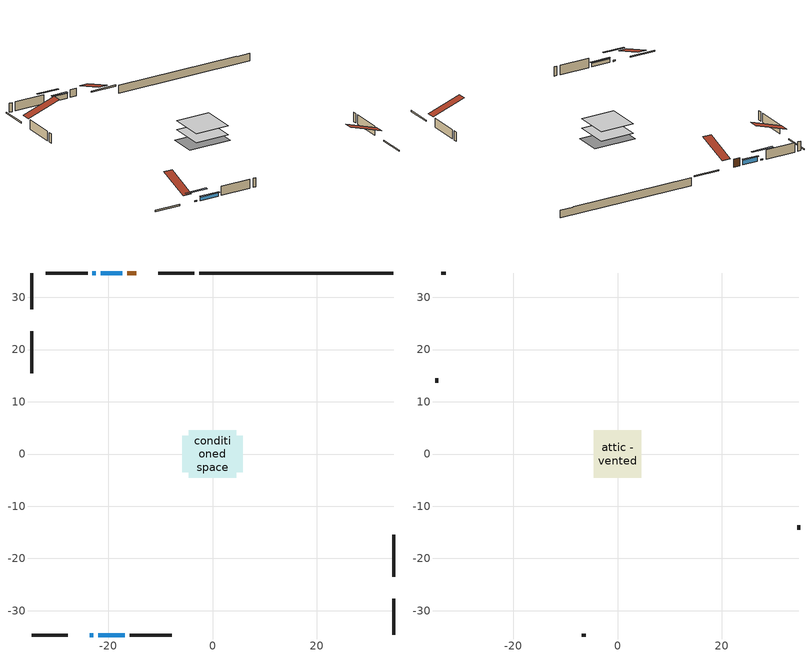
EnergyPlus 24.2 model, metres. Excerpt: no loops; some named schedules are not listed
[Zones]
conditioned space
 floor adiabatic (AdiabaticFloorConstruction): -4.57,-4.57 -4.57,4.57 4.57,4.57 4.57,-4.57 z0.91
 floor foundation (Slab1 construction): -5.79,-3.5 -5.79,3.5 5.79,3.5 5.79,-3.5 z-1.22
 wall outside (RimJoist1 construction): -3.46,34.66 -10.43,34.66 / -34.66,-34.66 -27.69,-34.66 / -34.66,34.66 -34.66,27.69 / 34.66,-34.66 34.66,-27.69 z0.91:1.21
 wall outside (AdiabaticWallConstruction 1): -14.63,34.66 -16.37,34.66 z0.91:2.94
 wall outside (AdiabaticWallConstruction): -17.3,34.66 -21.39,34.66 z0.91:2.16; -23.48,-34.66 -22.81,-34.66 / -22.31,34.66 -22.98,34.66 z0.91:1.21; -21.89,-34.66 -16.78,-34.66 z0.91:1.84
 wall outside (Wall1 construction): -23.91,34.66 -31.96,34.66 / -15.85,-34.66 -7.8,-34.66 / -34.66,23.48 -34.66,15.42 / 34.66,-23.48 34.66,-15.42 z0.91:3.35
 wall foundation (FoundationWall1 construction): -2.53,34.66,-1.22 -2.53,34.66,0.91 30.94,34.66,0.91 30.94,34.66,0.8 34.66,34.66,0.8 34.66,34.66,-1.22
 window (WindowConstruction): -17.3,34.66 -21.38,34.66 z0.91:2.16
 window (WindowConstruction 3): -23.48,-34.66 -22.82,-34.66 z0.91:1.21
 window (WindowConstruction 1): -21.89,-34.66 -16.78,-34.66 z0.91:1.84
 window (WindowConstruction 2): -22.31,34.66 -22.98,34.66 z0.91:1.21
 door (Door): -14.63,34.66 -16.37,34.66 z0.91:2.94
 ceiling adiabatic (AdiabaticFloorConstruction): 4.57,-4.57 4.57,4.57 -4.57,4.57 -4.57,-4.57 z0.91
attic - vented
 floor to conditioned space (Floor1 construction Reversed): -4.57,-4.57 -4.57,4.57 4.57,4.57 4.57,-4.57 z3.35
 wall outside (Wall2 construction): -32.89,34.66 -33.73,34.66 / -6.87,-34.66 -6.03,-34.66 / -34.66,14.5 -34.66,13.66 / 34.66,-14.5 34.66,-13.66 z0.91:3.35
 roof outside (Roof1 construction): -13.7,34.66,3.35 -13.7,25.76,6.31 -11.36,25.76,6.31 -11.36,34.66,3.35; -24.41,-34.66,3.35 -24.41,-25.76,6.31 -26.76,-25.76,6.31 -26.76,-34.66,3.35; -34.66,24.41,3.35 -25.76,24.41,6.31 -25.76,26.76,6.31 -34.66,26.76,3.35; 34.66,-24.41,3.35 25.76,-24.41,6.31 25.76,-26.76,6.31 34.66,-26.76,3.35
shading: -21.59,34.66 -17.1,34.66 -17.1,35.07 -21.59,35.07 z2.36; -20.18,-34.66 -26.12,-34.66 -26.12,-35.07 -20.18,-35.07 z3.85; -16.58,-34.66 -22.09,-34.66 -22.09,-35.07 -16.58,-35.07 z2.04; -25.62,34.66 -19.67,34.66 -19.67,35.07 -25.62,35.07 z3.85
[Building]
Building 1: Terrain=Suburbs
[Site:Location]
Toronto City Centre_ON: Latitude {deg}=43.63; Longitude {deg}=-79.39; Time Zone {hr}=-5; Elevation {m}=77; Keep Site Location Information=Yes
[Site:GroundTemperature:Shallow]
5.01852, 3.26908, 3.12898, 3.95918, 7.29196, 10.6092, 13.4851, 15.3069, 15.4617, 13.9799, 11.1774, 7.9619
[Site:WaterMainsTemperature]
Calculation Method=Schedule; Temperature Schedule=mains temperature schedule
[Material] Roughness=Rough; Thermal Absorptance=0.9
Name | Thickness {m} | Conductivity {W/m-K} | Density {kg/m3} | Specific Heat {J/kg-K} | Solar Absorptance | Visible Absorptance
asphalt or fiberglass shingles | 0.00635 | 0.162714 | 1121.4 | 1465.45 | 0.4 | 0.4
ceiling loosefill ins | 0.169333 | 0.0480833 | 16.02 | 1046.75 | 0.7 | 0.7
ceiling stud and cavity | 0.1397 | 0.826401 | 65.682 | 1177.47 | 0.7 | 0.7
concrete 4.0 in. | 0.1016 | 1.803125 | 2242.8 | 837.4 | 0.7 | 0.7
concrete 8.0 in. | 0.2032 | 1.803125 | 2242.8 | 837.4 | 0.7 | 0.7
door material | 0.04445 | 0.188738 | 512.64 | 1214.23 | 0.7 | 0.7
exterior vertical ins | 0.0369022 | 0.029427 | 32.04 | 1214.23 | 0.7 | 0.7
floor covering | 0.0127 | 0.0433444 | 54.468 | 1339.84 | 0.6 | 0.6
floor rigid ins; wall rigid ins | 0.512978 | 0.029427 | 32.04 | 1214.23 | 0.7 | 0.7
floor stud and cavity | 0.1397 | 1.75129 | 37.0049 | 1207.88 | 0.7 | 0.7
furniture material conditioned space 1 | 0.1524 | 0.115458 | 640.8 | 1214.23 | 0.6 | 0.6
gypsum board | 0.0127 | 0.160291 | 801 | 837.4 | 0.6 | 0.6
gypsum board 1 | 0.0127 | 0.160291 | 801 | 837.4 | 0.7 | 0.7
osb sheathing 0.5 in. | 0.0127 | 0.115458 | 512.64 | 1214.23 | 0.7 | 0.7
osb sheathing 0.75 in. | 0.01905 | 0.115458 | 512.64 | 1214.23 | 0.7 | 0.7
osb sheathing 2.0 in. | 0.0508 | 0.115458 | 512.64 | 1214.23 | 0.7 | 0.7
rim joist stud and cavity | 0.0508 | 0.0410046 | 125.044 | 1163.47 | 0.6 | 0.6
wall stud and cavity | 0.1397 | 0.268041 | 139.0536 | 1170.24 | 0.7 | 0.7
wall stud and cavity 1 | 0.0889 | 6.9971 | 50.32683 | 1063.81 | 0.6 | 0.6
wall stud and cavity 2 | 0.0889 | 0.380278 | 52.3479 | 1209.89 | 0.7 | 0.7
wall stud and cavity 3 | 0.0889 | 0.391764 | 83.0341 | 1211.67 | 0.7 | 0.7
wood siding | 0.0254 | 0.102417 | 544.68 | 1172.36 | 0.4 | 0.4
wood siding 1 | 0.00254 | 0.102417 | 544.68 | 1172.36 | 0.4 | 0.4
wood siding 2; wood siding 3; wood siding 4 | 0.0254 | 0.102417 | 544.68 | 1172.36 | 0.7 | 0.7
[WindowMaterial:SimpleGlazingSystem]
Name | U-Factor {W/m2-K} | Solar Heat Gain Coefficient
WindowMaterial | 2.91452 | 0.67
WindowMaterial 1 | 2.94348 | 0.64
WindowMaterial 2 | 5.75692 | 0.53
[Construction]
AdiabaticFloorConstruction: floor stud and cavity, floor rigid ins, osb sheathing 0.75 in., floor covering
AdiabaticWallConstruction: wood siding 3, wall rigid ins, wall stud and cavity 2, gypsum board
AdiabaticWallConstruction 1: wood siding 4, wall rigid ins, wall stud and cavity 2, gypsum board
Door: door material
Floor1 construction Reversed: gypsum board, ceiling stud and cavity, ceiling loosefill ins
FoundationWall1 construction: concrete 8.0 in., gypsum board 1
furniture construction conditioned space 1: furniture material conditioned space 1
PartitionWallConstruction: gypsum board, wall stud and cavity 3, gypsum board
RimJoist1 construction: wood siding 2, osb sheathing 2.0 in., rim joist stud and cavity
Roof1 construction: asphalt or fiberglass shingles
Slab1 construction: concrete 4.0 in.
Wall1 construction: wood siding, osb sheathing 0.5 in., wall stud and cavity, gypsum board
Wall2 construction: wood siding 1, wall stud and cavity 1
WindowConstruction: WindowMaterial
WindowConstruction 1: WindowMaterial 1
WindowConstruction 2; WindowConstruction 3: WindowMaterial 2
[Zone] Multiplier=1; Part of Total Floor Area=Yes
Name | Volume {m3}
attic - vented | 40.1997
conditioned space | 396.6
[Space]
Name | Zone | Volume {m3}
attic - vented 1 | attic - vented | 40.1997
conditioned space 1 | conditioned space | 396.6
[ZoneInfiltration:EffectiveLeakageArea]
infil attic - vented 1: Zone or Space=attic - vented 1; Schedule=Always On Discrete; Effective Air Leakage Area {cm2}=3514.95; Stack Coefficient=0.000375841; Wind Coefficient=1.30985e-05
[ZoneMixing]
whole house fan mix: Zone or Space=attic - vented; Schedule=Always On Continuous; Design Flow Rate Calculation Method=Flow/Zone; Design Flow Rate {m3/s}=0; Source Zone or Space=conditioned space
[SurfaceProperty:ExposedFoundationPerimeter]
Slab1: Exposed Perimeter Calculation Method=TotalExposedPerimeter; Total Exposed Perimeter {m}=37.187
[InternalMass] Zone or ZoneList=conditioned space; Space or SpaceList=conditioned space 1
Name | Construction | Surface Area {m2}
furniture mass conditioned space 1 | furniture construction conditioned space 1 | 65.8801
partition wall mass | PartitionWallConstruction | 164.7
[Lights]
interior lighting: Zone or ZoneList or Space or SpaceList=conditioned space 1; Schedule=interior lighting schedule; Design Level Calculation Method=LightingLevel; Lighting Level {W}=343.2; Return Air Fraction=0; Fraction Radiant=0.6; Fraction Visible=0.2; Fraction Replaceable=1
[People]
occupants: Zone or ZoneList or Space or SpaceList=conditioned space 1; Number of People Schedule=occupants schedule; Number of People Calculation Method=People; Number of People=3; Fraction Radiant=0.314171; Sensible Heat Fraction=0.56303; Activity Level Schedule=occupants activity schedule; Carbon Dioxide Generation Rate {m3/s-W}=0; Enable ASHRAE 55 Comfort Warnings=No; Mean Radiant Temperature Calculation Type=EnclosureAveraged
[ElectricEquipment] Zone or ZoneList or Space or SpaceList=conditioned space 1; Design Level Calculation Method=EquipmentLevel
Name | Schedule | Design Level {W} | Fraction Latent | Fraction Radiant | Fraction Lost
clothes dryer | clothes dryer schedule | 140.772 | 0.015 | 0.081 | 0.85
clothes washer | clothes washer schedule | 32.1985 | 0.03 | 0.162 | 0.7
cooking range | cooking range schedule | 215.147 | 0.08 | 0.432 | 0.2
dishwasher | dishwasher schedule | 66.8632 | 0.3 | 0.18 | 0.4
fridge | fridge schedule | 72.9452 | 0 | 0.6 | 0
mech vent house fan | mech vent house fan schedule | 0.95 | 0 | 0 | 1
mech vent house fan cfis | mech vent house fan cfis schedule | 0 | 0 | 0 | 0
misc plug loads | misc plug loads schedule | 494.7 | 0.045 | 0.513 | 0.1
whole house fan | Always On Discrete | 0 | 0 | 0 | 1
[OtherEquipment] Zone or ZoneList or Space or SpaceList=conditioned space 1; Design Level Calculation Method=EquipmentLevel
Name | Fuel Type | Schedule | Design Level {W} | Fraction Latent | Fraction Radiant | Fraction Lost
clothes dryer 1 | Electricity | clothes dryer schedule | 0 | 0.015 | 0.081 | 0.85
cooking range 1 | Electricity | cooking range schedule | 0 | 0.08 | 0.432 | 0.2
general water use latent | None | general water use schedule | 62.594 | 1 | 0 | 0
general water use sensible | None | general water use schedule | -61.6891 | 0 | 0.6 | 0
mech vent house fan latent load | None | Always On Discrete | 0 | 1 | 0 | 0
mech vent house fan sensible load | None | Always On Discrete | 0 | 0 | 0 | 0
water heater energy adjustment1 | NaturalGas | Always On Discrete | 0.01 | 0 | 0 | 1
[ZoneInfiltration:DesignFlowRate] Zone or ZoneList or Space or SpaceList=conditioned space 1; Schedule=Always On Discrete; Design Flow Rate Calculation Method=Flow/Zone; Design Flow Rate {m3/s}=0
infil flow; natural vent flow; whole house fan flow
[AvailabilityManager:Scheduled]
central ac and furnace airloop Availability Manager: Schedule=Always On Discrete
[Foundation:Kiva]
Foundation Kiva 1: Initial Indoor Air Temperature {C}=18; Wall Height Above Grade {m}=0.910011; Wall Depth Below Slab {m}=0.2032; Custom Block Material Name 1=exterior vertical ins; Custom Block Depth 1 {m}=2.13; Custom Block X Position 1 {m}=0.2159; Custom Block Z Position 1 {m}=0
[Foundation:Kiva:Settings]
Soil Conductivity {W/m-K}=0.849921; Soil Density {kg/m3}=1842.3; Soil Specific Heat {J/kg-K}=418.7; Ground Solar Absorptivity=0.9; Ground Thermal Absorptivity=0.9; Ground Surface Roughness {m}=0.03; Far-Field Width {m}=40; Deep-Ground Boundary Condition=ZeroFlux; Deep-Ground Depth {m}=40; Minimum Cell Dimension {m}=0.2; Maximum Cell Growth Coefficient=3; Simulation Timestep=Timestep
[Exterior:Lights]
exterior lighting: Schedule=exterior lighting schedule; Design Level {W}=75.6
[EnergyManagementSystem:GlobalVariable]
central_ac_and_furnace_airloop_Fan_RTF
infil_program_Qfan
infil_program_Qinf
natural_vent_program_Qnv
natural_vent_program_Qwhf
[EnergyManagementSystem:Sensor]
Name | Output:Variable or Output:Meter Index Key | Output:Variable or Output:Meter
airflow_gain | infil flow | Infiltration Sensible Heat Gain Energy
airflow_gain_1 | natural vent flow | Infiltration Sensible Heat Gain Energy
airflow_gain_2 | whole house fan flow | Infiltration Sensible Heat Gain Energy
airflow_loss | infil flow | Infiltration Sensible Heat Loss Energy
airflow_loss_1 | natural vent flow | Infiltration Sensible Heat Loss Energy
airflow_loss_2 | whole house fan flow | Infiltration Sensible Heat Loss Energy
clg_load_cond |  | Cooling:EnergyTransfer:Zone:CONDITIONED SPACE
clg_sp_s; clg_sp_s_1 | cooling setpoint | Schedule Value
clothes_dryer_exhaust_0_sch_s | clothes dryer exhaust 0 schedule | Schedule Value
cool_season | cooling season schedule | Schedule Value
htg_load_cond |  | Heating:EnergyTransfer:Zone:CONDITIONED SPACE
htg_sp_s; htg_sp_s_1 | heating setpoint | Schedule Value
ig_ee_conv | clothes dryer | Electric Equipment Convective Heating Energy
ig_ee_conv_2 | cooking range | Electric Equipment Convective Heating Energy
ig_ee_conv_4 | fridge | Electric Equipment Convective Heating Energy
ig_ee_conv_5 | misc plug loads | Electric Equipment Convective Heating Energy
ig_ee_conv_6 | whole house fan | Electric Equipment Convective Heating Energy
ig_ee_rad | clothes dryer | Electric Equipment Radiant Heating Energy
ig_ee_rad_2 | cooking range | Electric Equipment Radiant Heating Energy
ig_ee_rad_4 | fridge | Electric Equipment Radiant Heating Energy
ig_ee_rad_5 | misc plug loads | Electric Equipment Radiant Heating Energy
ig_ee_rad_6 | whole house fan | Electric Equipment Radiant Heating Energy
ig_lgt_conv | interior lighting | Lights Convective Heating Energy
ig_lgt_rad | interior lighting | Lights Radiant Heating Energy
ig_lgt_vis | interior lighting | Lights Visible Radiation Heating Energy
ig_oe_conv | clothes dryer 1 | Other Equipment Convective Heating Energy
ig_oe_conv_1 | cooking range 1 | Other Equipment Convective Heating Energy
ig_oe_conv_2 | general water use latent | Other Equipment Convective Heating Energy
ig_oe_conv_3 | general water use sensible | Other Equipment Convective Heating Energy
ig_oe_conv_4 | water heater energy adjustment1 | Other Equipment Convective Heating Energy
ig_oe_rad | clothes dryer 1 | Other Equipment Radiant Heating Energy
ig_oe_rad_1 | cooking range 1 | Other Equipment Radiant Heating Energy
ig_oe_rad_2 | general water use latent | Other Equipment Radiant Heating Energy
ig_oe_rad_3 | general water use sensible | Other Equipment Radiant Heating Energy
ig_oe_rad_4 | water heater energy adjustment1 | Other Equipment Radiant Heating Energy
ig_ppl_conv | occupants | People Convective Heating Energy
ig_ppl_rad | occupants | People Radiant Heating Energy
im_conv | furniture mass conditioned space 1 | Surface Inside Face Convection Heat Gain Energy
im_conv_1 | partition wall mass | Surface Inside Face Convection Heat Gain Energy
im_ig | furniture mass conditioned space 1 | Surface Inside Face Internal Gains Radiation Heat Gain Energy
im_ig_1 | partition wall mass | Surface Inside Face Internal Gains Radiation Heat Gain Energy
im_lgt | furniture mass conditioned space 1 | Surface Inside Face Lights Radiation Heat Gain Energy
im_lgt_1 | partition wall mass | Surface Inside Face Lights Radiation Heat Gain Energy
im_sol | furniture mass conditioned space 1 | Surface Inside Face Solar Radiation Heat Gain Energy
im_sol_1 | partition wall mass | Surface Inside Face Solar Radiation Heat Gain Energy
im_surf | furniture mass conditioned space 1 | Surface Inside Face Net Surface Thermal Radiation Heat Gain Energy
im_surf_1 | partition wall mass | Surface Inside Face Net Surface Thermal Radiation Heat Gain Energy
mv_conv | mech vent house fan | Electric Equipment Convective Heating Energy
mv_conv_1 | mech vent house fan cfis | Electric Equipment Convective Heating Energy
mv_conv_2 | mech vent house fan latent load | Other Equipment Convective Heating Energy
mv_conv_3 | mech vent house fan sensible load | Other Equipment Convective Heating Energy
mv_rad | mech vent house fan | Electric Equipment Radiant Heating Energy
mv_rad_1 | mech vent house fan cfis | Electric Equipment Radiant Heating Energy
mv_rad_2 | mech vent house fan latent load | Other Equipment Radiant Heating Energy
mv_rad_3 | mech vent house fan sensible load | Other Equipment Radiant Heating Energy
natural_vent_s | natural vent schedule | Schedule Value
out_pb_s |  | Site Outdoor Air Barometric Pressure
out_wt_s |  | Site Outdoor Air Humidity Ratio
site_vw_s |  | Site Wind Speed
ss_back_out | Window1 | Surface Window Shortwave from Zone Back Out Window Heat Transfer Rate
ss_back_out_1 | Window11 | Surface Window Shortwave from Zone Back Out Window Heat Transfer Rate
ss_back_out_2 | Window4 | Surface Window Shortwave from Zone Back Out Window Heat Transfer Rate
ss_back_out_3 | Window9 | Surface Window Shortwave from Zone Back Out Window Heat Transfer Rate
ss_conv | Door1 | Surface Inside Face Convection Heat Gain Energy
ss_conv_1 | Window1 | Surface Inside Face Convection Heat Gain Energy
ss_conv_2 | Window11 | Surface Inside Face Convection Heat Gain Energy
ss_conv_3 | Window4 | Surface Inside Face Convection Heat Gain Energy
ss_conv_4 | Window9 | Surface Inside Face Convection Heat Gain Energy
ss_ig | Door1 | Surface Inside Face Internal Gains Radiation Heat Gain Energy
ss_ig_1 | Window1 | Surface Inside Face Internal Gains Radiation Heat Gain Energy
ss_ig_2 | Window11 | Surface Inside Face Internal Gains Radiation Heat Gain Energy
ss_ig_3 | Window4 | Surface Inside Face Internal Gains Radiation Heat Gain Energy
ss_ig_4 | Window9 | Surface Inside Face Internal Gains Radiation Heat Gain Energy
ss_lgt | Door1 | Surface Inside Face Lights Radiation Heat Gain Energy
ss_sol | Door1 | Surface Inside Face Solar Radiation Heat Gain Energy
ss_surf | Door1 | Surface Inside Face Net Surface Thermal Radiation Heat Gain Energy
ss_surf_1 | Window1 | Surface Inside Face Net Surface Thermal Radiation Heat Gain Energy
ss_surf_2 | Window11 | Surface Inside Face Net Surface Thermal Radiation Heat Gain Energy
ss_surf_3 | Window4 | Surface Inside Face Net Surface Thermal Radiation Heat Gain Energy
ss_surf_4 | Window9 | Surface Inside Face Net Surface Thermal Radiation Heat Gain Energy
ss_trans_in | Window1 | Surface Window Transmitted Solar Radiation Rate
ss_trans_in_1 | Window11 | Surface Window Transmitted Solar Radiation Rate
ss_trans_in_2 | Window4 | Surface Window Transmitted Solar Radiation Rate
ss_trans_in_3 | Window9 | Surface Window Transmitted Solar Radiation Rate
ss_trans_out | Window1 | Surface Inside Face Initial Transmitted Diffuse Transmitted Out Window Solar Radiation Rate
ss_trans_out_1 | Window11 | Surface Inside Face Initial Transmitted Diffuse Transmitted Out Window Solar Radiation Rate
ss_trans_out_2 | Window4 | Surface Inside Face Initial Transmitted Diffuse Transmitted Out Window Solar Radiation Rate
ss_trans_out_3 | Window9 | Surface Inside Face Initial Transmitted Diffuse Transmitted Out Window Solar Radiation Rate
s_conv | Floor1 | Surface Inside Face Convection Heat Gain Energy
s_conv_1 | FoundationWall1 | Surface Inside Face Convection Heat Gain Energy
s_conv_10 | Wall1:180 | Surface Inside Face Convection Heat Gain Energy
s_conv_11 | Wall1:270 | Surface Inside Face Convection Heat Gain Energy
s_conv_12 | Wall1:90 | Surface Inside Face Convection Heat Gain Energy
s_conv_2 | inferred conditioned ceiling | Surface Inside Face Convection Heat Gain Energy
s_conv_3 | inferred conditioned floor | Surface Inside Face Convection Heat Gain Energy
s_conv_4 | RimJoist1:0 | Surface Inside Face Convection Heat Gain Energy
s_conv_5 | RimJoist1:180 | Surface Inside Face Convection Heat Gain Energy
s_conv_6 | RimJoist1:270 | Surface Inside Face Convection Heat Gain Energy
s_conv_7 | RimJoist1:90 | Surface Inside Face Convection Heat Gain Energy
s_conv_8 | Slab1 | Surface Inside Face Convection Heat Gain Energy
s_conv_9 | Wall1:0 | Surface Inside Face Convection Heat Gain Energy
s_ig | Floor1 | Surface Inside Face Internal Gains Radiation Heat Gain Energy
s_ig_1 | FoundationWall1 | Surface Inside Face Internal Gains Radiation Heat Gain Energy
s_ig_10 | Wall1:180 | Surface Inside Face Internal Gains Radiation Heat Gain Energy
s_ig_11 | Wall1:270 | Surface Inside Face Internal Gains Radiation Heat Gain Energy
s_ig_12 | Wall1:90 | Surface Inside Face Internal Gains Radiation Heat Gain Energy
s_ig_2 | inferred conditioned ceiling | Surface Inside Face Internal Gains Radiation Heat Gain Energy
s_ig_3 | inferred conditioned floor | Surface Inside Face Internal Gains Radiation Heat Gain Energy
s_ig_4 | RimJoist1:0 | Surface Inside Face Internal Gains Radiation Heat Gain Energy
s_ig_5 | RimJoist1:180 | Surface Inside Face Internal Gains Radiation Heat Gain Energy
s_ig_6 | RimJoist1:270 | Surface Inside Face Internal Gains Radiation Heat Gain Energy
s_ig_7 | RimJoist1:90 | Surface Inside Face Internal Gains Radiation Heat Gain Energy
s_ig_8 | Slab1 | Surface Inside Face Internal Gains Radiation Heat Gain Energy
s_ig_9 | Wall1:0 | Surface Inside Face Internal Gains Radiation Heat Gain Energy
s_lgt | Floor1 | Surface Inside Face Lights Radiation Heat Gain Energy
s_lgt_1 | FoundationWall1 | Surface Inside Face Lights Radiation Heat Gain Energy
s_lgt_10 | Wall1:180 | Surface Inside Face Lights Radiation Heat Gain Energy
s_lgt_11 | Wall1:270 | Surface Inside Face Lights Radiation Heat Gain Energy
s_lgt_12 | Wall1:90 | Surface Inside Face Lights Radiation Heat Gain Energy
s_lgt_2 | inferred conditioned ceiling | Surface Inside Face Lights Radiation Heat Gain Energy
s_lgt_3 | inferred conditioned floor | Surface Inside Face Lights Radiation Heat Gain Energy
s_lgt_4 | RimJoist1:0 | Surface Inside Face Lights Radiation Heat Gain Energy
s_lgt_5 | RimJoist1:180 | Surface Inside Face Lights Radiation Heat Gain Energy
s_lgt_6 | RimJoist1:270 | Surface Inside Face Lights Radiation Heat Gain Energy
s_lgt_7 | RimJoist1:90 | Surface Inside Face Lights Radiation Heat Gain Energy
s_lgt_8 | Slab1 | Surface Inside Face Lights Radiation Heat Gain Energy
s_lgt_9 | Wall1:0 | Surface Inside Face Lights Radiation Heat Gain Energy
s_sol | Floor1 | Surface Inside Face Solar Radiation Heat Gain Energy
s_sol_1 | FoundationWall1 | Surface Inside Face Solar Radiation Heat Gain Energy
s_sol_10 | Wall1:180 | Surface Inside Face Solar Radiation Heat Gain Energy
s_sol_11 | Wall1:270 | Surface Inside Face Solar Radiation Heat Gain Energy
s_sol_12 | Wall1:90 | Surface Inside Face Solar Radiation Heat Gain Energy
s_sol_2 | inferred conditioned ceiling | Surface Inside Face Solar Radiation Heat Gain Energy
s_sol_3 | inferred conditioned floor | Surface Inside Face Solar Radiation Heat Gain Energy
s_sol_4 | RimJoist1:0 | Surface Inside Face Solar Radiation Heat Gain Energy
s_sol_5 | RimJoist1:180 | Surface Inside Face Solar Radiation Heat Gain Energy
s_sol_6 | RimJoist1:270 | Surface Inside Face Solar Radiation Heat Gain Energy
s_sol_7 | RimJoist1:90 | Surface Inside Face Solar Radiation Heat Gain Energy
s_sol_8 | Slab1 | Surface Inside Face Solar Radiation Heat Gain Energy
s_sol_9 | Wall1:0 | Surface Inside Face Solar Radiation Heat Gain Energy
s_surf | Floor1 | Surface Inside Face Net Surface Thermal Radiation Heat Gain Energy
s_surf_1 | FoundationWall1 | Surface Inside Face Net Surface Thermal Radiation Heat Gain Energy
s_surf_10 | Wall1:180 | Surface Inside Face Net Surface Thermal Radiation Heat Gain Energy
s_surf_11 | Wall1:270 | Surface Inside Face Net Surface Thermal Radiation Heat Gain Energy
s_surf_12 | Wall1:90 | Surface Inside Face Net Surface Thermal Radiation Heat Gain Energy
s_surf_2 | inferred conditioned ceiling | Surface Inside Face Net Surface Thermal Radiation Heat Gain Energy
s_surf_3 | inferred conditioned floor | Surface Inside Face Net Surface Thermal Radiation Heat Gain Energy
s_surf_4 | RimJoist1:0 | Surface Inside Face Net Surface Thermal Radiation Heat Gain Energy
s_surf_5 | RimJoist1:180 | Surface Inside Face Net Surface Thermal Radiation Heat Gain Energy
s_surf_6 | RimJoist1:270 | Surface Inside Face Net Surface Thermal Radiation Heat Gain Energy
s_surf_7 | RimJoist1:90 | Surface Inside Face Net Surface Thermal Radiation Heat Gain Energy
s_surf_8 | Slab1 | Surface Inside Face Net Surface Thermal Radiation Heat Gain Energy
s_surf_9 | Wall1:0 | Surface Inside Face Net Surface Thermal Radiation Heat Gain Energy
[EnergyManagementSystem:Actuator]
Name | Actuated Component Unique | Actuated Component Type | Actuated Component Control Type
fridge_schedule_act | fridge schedule | Schedule:Constant | Schedule Value
infil_flow_act | infil flow | Zone Infiltration | Air Exchange Flow Rate
mech_vent_house_fan_cfis_act | mech vent house fan cfis | ElectricEquipment | Electricity Rate
mech_vent_house_fan_latent_load_act | mech vent house fan latent load | OtherEquipment | Power Level
mech_vent_house_fan_sensible_load_act | mech vent house fan sensible load | OtherEquipment | Power Level
natural_vent_flow_act | natural vent flow | Zone Infiltration | Air Exchange Flow Rate
water_heater_ec_adj_act | water heater energy adjustment1 | OtherEquipment | Power Level
whole_house_fan_act | whole house fan | ElectricEquipment | Electricity Rate
whole_house_fan_flow_act | whole house fan flow | Zone Infiltration | Air Exchange Flow Rate
whole_house_fan_mix_act | whole house fan mix | ZoneMixing | Air Exchange Flow Rate
[EnergyManagementSystem:Program]
central_ac_and_furnace_supply_fan_disaggregate_program: Set central_ac_and_furnace_supply_fan_clg = 0; If central_ac_and_furnace_clg_coil_s > 0; Set central_ac_and_furnace_supply_fan_clg = central_ac_and_furnace_supply_fan_s; EndIf
central_ac_and_furnace_supply_fan_disaggregate_program_1: Set central_ac_and_furnace_supply_fan_primary_htg = 0; If central_ac_and_furnace_htg_coil_s > 0; Set central_ac_and_furnace_supply_fan_primary_htg = central_ac_and_furnace_supply_fan_s_1; EndIf
